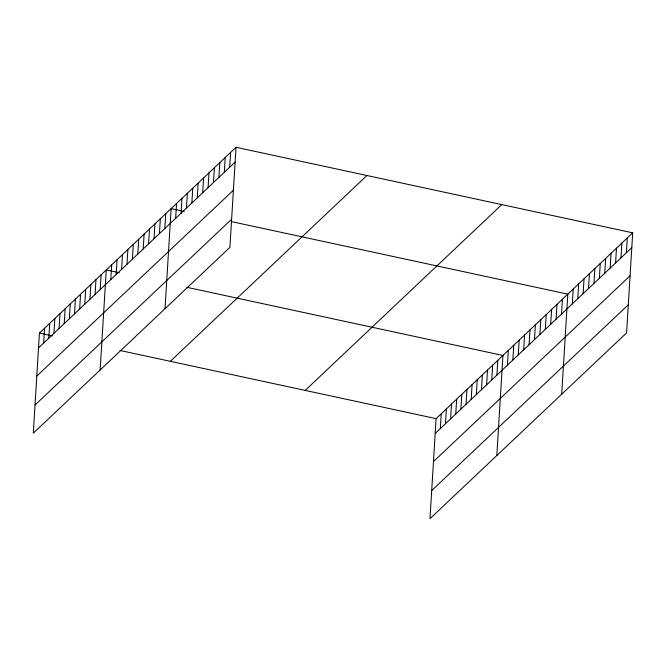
<?xml version="1.0" encoding="UTF-8"?>
<svg xmlns="http://www.w3.org/2000/svg" width="666" height="666" viewBox="0 0 666 666"><rect width="100%" height="100%" fill="white"/><g stroke="black" fill="none" stroke-linecap="round" stroke-linejoin="round"><path stroke-width="1" d="M236.022 147.286L39.419 333.092L33.3 433.166L229.903 247.361L236.022 147.286L632.7 232.834L626.581 332.908L429.978 518.714L436.097 418.639L632.7 232.834M43.656 343.04L44.564 328.23M48.801 338.178L49.709 323.376M53.938 333.316L54.845 318.514M59.083 328.463L59.99 313.653M64.227 323.601L65.126 308.791M69.364 318.739L70.271 303.937M74.509 313.877L75.416 299.076M79.654 309.024L80.553 294.214M84.79 304.162L85.698 289.36M89.935 299.3L90.842 284.499M95.08 294.447L95.979 279.637M100.216 289.585L101.124 274.775M100.141 369.988L106.269 269.921L119.356 272.744M110.764 279.612L111.672 264.81M116.175 274.509L117.083 259.698M121.578 269.397L122.486 254.587M126.99 264.285L127.889 249.484M132.392 259.174L133.3 244.372M137.804 254.071L138.703 239.26M143.207 248.959L144.114 234.149M148.61 243.848L149.517 229.046M154.021 238.736L154.928 223.934M159.424 233.624L160.331 218.823M164.835 228.521L165.742 213.711M165.026 308.674L171.145 208.608L184.232 211.43M175.649 218.298L176.548 203.496M181.052 213.187L181.96 198.385M186.463 208.083L187.362 193.273M191.866 202.972L192.774 188.17M197.269 197.86L198.177 183.058M202.68 192.749L203.588 177.947M208.083 187.645L208.991 172.835M213.495 182.534L214.402 167.724M218.898 177.422L219.805 162.621M224.309 172.311L225.208 157.509M229.712 167.208L230.619 152.397M440.334 428.588L441.242 413.777M445.471 423.726L446.378 408.924M450.616 418.864L451.523 404.062M455.76 414.011L456.668 399.2M460.897 409.149L461.804 394.339M466.042 404.287L466.949 389.485M471.187 399.425L472.086 384.623M476.323 394.572L477.231 379.762M481.468 389.71L482.375 374.908M486.613 384.848L487.512 370.046M491.749 379.995L492.657 365.184M496.894 375.133L497.802 360.323M496.819 455.536L502.938 355.469L186.821 287.296M507.442 365.159L508.349 350.358M512.853 360.056L513.752 345.246M518.256 354.945L519.164 340.135M523.659 349.833L524.567 335.031M529.07 344.722L529.978 329.92M534.473 339.618L535.381 324.808M539.885 334.507L540.784 319.697M545.288 329.395L546.195 314.593M550.699 324.284L551.598 309.482M556.102 319.172L557.009 304.37M561.505 314.069L562.412 299.259M561.696 394.222L567.823 294.156L231.56 221.636M572.319 303.846L573.226 289.044M577.73 298.734L578.637 283.932M583.133 293.631L584.04 278.821M588.544 288.52L589.443 273.709M593.947 283.408L594.855 268.606M599.358 278.296L600.257 263.495M604.761 273.193L605.669 258.383M610.164 268.082L611.072 253.271M615.575 262.97L616.483 248.168M620.978 257.859L621.886 243.057M626.39 252.755L627.297 237.945M38.511 347.893L235.123 162.096M36.797 376.032L233.4 190.235M35.023 405.028L231.626 219.222M170.321 361.322L366.924 175.524M305.195 390.409L501.798 204.604M435.189 433.441L631.793 247.644M433.466 461.58L630.078 275.782M431.693 490.576L628.304 304.77M39.419 333.092L52.514 335.914M119.98 350.466L436.097 418.639"/></g></svg>
